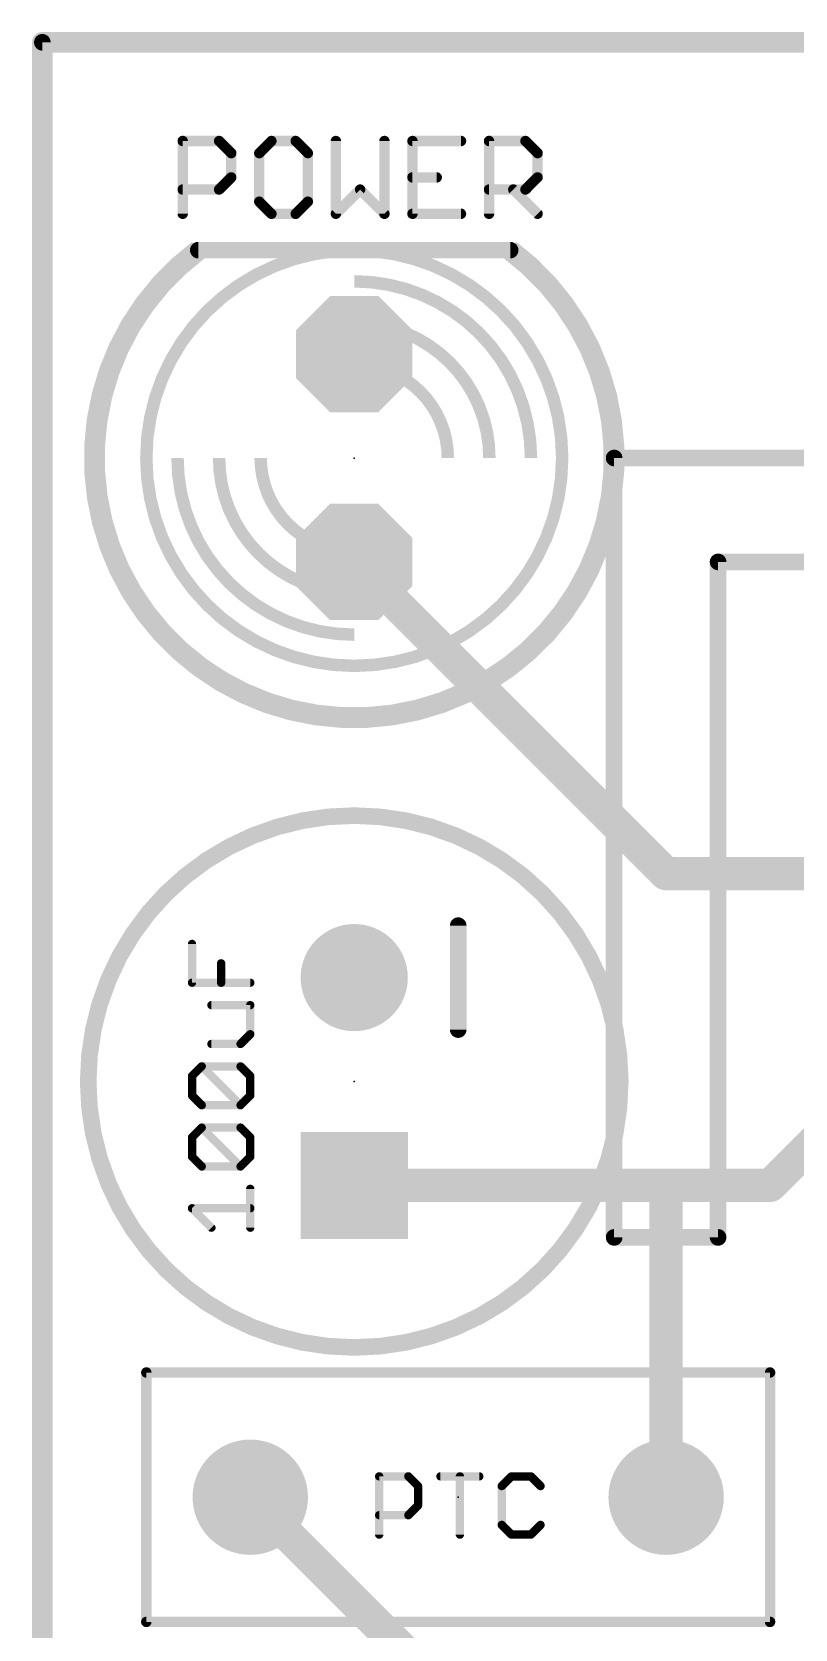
# Model space of a CAD drawing. Extents: x -0.1 to 31.9, y -3 to 31.9.
# Drawn here: x -0.13 to 9.19, y 12.36 to 31.88 of the extents above; entities that cross this region are included whole.
import ezdxf

# ---------------------------------------------------------------- set-up
doc = ezdxf.new("R2010")
doc.units = 0
for name, color, linetype in [('1', 12, 'CONTINUOUS'), ('16', 132, 'CONTINUOUS'), ('17', 110, 'CONTINUOUS'), ('20', 53, 'CONTINUOUS'), ('21', 41, 'CONTINUOUS'), ('23', 53, 'CONTINUOUS'), ('51', 53, 'CONTINUOUS')]:
    doc.layers.add(name, color=color, linetype=linetype)

# ---------------------------------------------------------------- blocks, each defined once
blk = doc.blocks.new('SQUAREP')
blk.add_solid([(-0.5, -0.5), (0.5, -0.5), (-0.5, 0.5), (0.5, 0.5)])
blk = doc.blocks.new('ROUNDP')
at = {"const_width": 0.5}
blk.add_lwpolyline([(0, -0.25, 1), (0, 0.25, 1), (0, -0.25)], format="xyb", dxfattribs=at)
blk = doc.blocks.new('OCTAGONP')
at = {"const_width": 0.5}
blk.add_lwpolyline([(-0.25, -0.1036), (-0.25, 0.1036), (-0.1036, 0.25), (0.1036, 0.25), (0.25, 0.1036), (0.25, -0.1036), (0.1036, -0.25), (-0.1036, -0.25), (-0.25, -0.1036), (-0.25, 0.1036)], dxfattribs=at)

msp = doc.modelspace()

# ---------------------------------------------------------------- linework, layer by layer
at = {"layer": '1', "const_width": 0.4064}
for points in [[(3.81, 25.4), (7.62, 21.59)], [(7.62, 21.59), (10.16, 21.59)], [(8.89, 17.78), (11.43, 20.32)], [(7.62, 17.78), (3.81, 17.78)], [(7.62, 17.78), (8.89, 17.78)], [(7.62, 13.97), (7.62, 17.78)], [(2.54, 13.97), (5.08, 11.43)]]:
    msp.add_lwpolyline(points, dxfattribs=at)
at = {"layer": '1', "const_width": 0.2032}
for points in [[(3.8818, 25.4718, 1), (3.7382, 25.3282)], [(7.62, 21.6916, 1), (7.62, 21.4884)], [(7.5482, 21.5182, 1), (7.6918, 21.6618)], [(3.81, 17.8816, 1), (3.81, 17.6784)], [(7.62, 17.8816, 1), (7.62, 17.6784)], [(7.7216, 17.78, 1), (7.5184, 17.78)], [(7.62, 17.6784, 1), (7.62, 17.8816)], [(8.89, 17.6784, 1), (8.89, 17.8816)], [(8.8182, 17.8518, 1), (8.9618, 17.7082)], [(2.6118, 14.0418, 1), (2.4682, 13.8982)], [(7.5184, 13.97, 1), (7.7216, 13.97)]]:
    msp.add_lwpolyline(points, format="xyb", dxfattribs=at)
at = {"layer": '16', "const_width": 0.254}
for points in [[(0, 31.75), (31.75, 31.75)], [(0, 0), (0, 31.75)]]:
    msp.add_lwpolyline(points, dxfattribs=at)
at = {"layer": '16', "const_width": 0.127}
for points in [[(0, 31.8135, 1), (0, 31.6865)], [(0.0635, 31.75, 1), (-0.0635, 31.75)]]:
    msp.add_lwpolyline(points, format="xyb", dxfattribs=at)
at = {"layer": '20', "const_width": 0.2032}
for points in [[(31.75, 31.75), (0, 31.75)], [(0, 31.75), (0, 0)]]:
    msp.add_lwpolyline(points, dxfattribs=at)
at = {"layer": '20', "const_width": 0.1016}
for points in [[(0, 31.8008, 1), (0, 31.6992)], [(0.0508, 31.75, 1), (-0.0508, 31.75)]]:
    msp.add_lwpolyline(points, format="xyb", dxfattribs=at)
at = {"layer": '21'}
for points, const_width in [([(1.7145, 29.6545), (1.7145, 30.5443)], 0.127), ([(1.7145, 30.5443), (2.1594, 30.5443)], 0.127), ([(2.1594, 30.5443), (2.3077, 30.396)], 0.127), ([(2.3077, 30.396), (2.3077, 30.0994)], 0.127), ([(2.7983, 30.5443), (2.65, 30.396)], 0.127), ([(2.65, 30.396), (2.65, 29.8028)], 0.127), ([(3.0949, 30.5443), (2.7983, 30.5443)], 0.127), ([(3.2432, 30.396), (3.0949, 30.5443)], 0.127), ([(3.2432, 29.8028), (3.2432, 30.396)], 0.127), ([(3.5855, 30.5443), (3.5855, 29.6545)], 0.127), ([(4.1787, 29.6545), (4.1787, 30.5443)], 0.127), ([(5.1142, 30.5443), (4.5211, 30.5443)], 0.127), ([(4.5211, 30.5443), (4.5211, 29.6545)], 0.127), ([(5.4566, 29.6545), (5.4566, 30.5443)], 0.127), ([(5.4566, 30.5443), (5.9015, 30.5443)], 0.127), ([(5.9015, 30.5443), (6.0497, 30.396)], 0.127), ([(6.0497, 30.396), (6.0497, 30.0994)], 0.127), ([(2.3077, 30.0994), (2.1594, 29.9511)], 0.127), ([(4.5211, 30.0994), (4.8176, 30.0994)], 0.127), ([(6.0497, 30.0994), (5.9015, 29.9511)], 0.127), ([(2.1594, 29.9511), (1.7145, 29.9511)], 0.127), ([(2.65, 29.8028), (2.7983, 29.6545)], 0.127), ([(3.0949, 29.6545), (3.2432, 29.8028)], 0.127), ([(3.5855, 29.6545), (3.8821, 29.9511)], 0.127), ([(3.8821, 29.9511), (4.1787, 29.6545)], 0.127), ([(5.9015, 29.9511), (5.4566, 29.9511)], 0.127), ([(5.7532, 29.9511), (6.0497, 29.6545)], 0.127), ([(2.7983, 29.6545), (3.0949, 29.6545)], 0.127), ([(4.5211, 29.6545), (5.1142, 29.6545)], 0.127), ([(5.715, 29.21), (1.905, 29.21)], 0.2032), ([(5.08, 19.685), (5.08, 20.955)], 0.2032), ([(1.8282, 20.2574), (1.8282, 20.7319)], 0.1016), ([(2.1841, 20.2574), (2.1841, 20.4947)], 0.1016), ([(2.54, 20.2574), (1.8282, 20.2574)], 0.1016), ([(2.54, 19.9835), (2.0655, 19.9835)], 0.1016), ([(2.54, 19.6276), (2.54, 19.9835)], 0.1016), ([(2.0655, 19.509), (2.4214, 19.509)], 0.1016), ([(2.4214, 19.509), (2.54, 19.6276)], 0.1016), ([(1.8282, 19.1165), (1.9468, 19.2351)], 0.1016), ([(1.8282, 18.8792), (1.8282, 19.1165)], 0.1016), ([(1.9468, 19.2351), (2.4214, 19.2351)], 0.1016), ([(2.4214, 18.7606), (1.9468, 19.2351)], 0.1016), ([(2.4214, 19.2351), (2.54, 19.1165)], 0.1016), ([(2.54, 19.1165), (2.54, 18.8792)], 0.1016), ([(1.9468, 18.7606), (1.8282, 18.8792)], 0.1016), ([(2.4214, 18.7606), (1.9468, 18.7606)], 0.1016), ([(2.54, 18.8792), (2.4214, 18.7606)], 0.1016), ([(1.8282, 18.368), (1.9468, 18.4867)], 0.1016), ([(1.8282, 18.1308), (1.8282, 18.368)], 0.1016), ([(1.9468, 18.4867), (2.4214, 18.4867)], 0.1016), ([(2.4214, 18.0121), (1.9468, 18.4867)], 0.1016), ([(2.4214, 18.4867), (2.54, 18.368)], 0.1016), ([(2.54, 18.368), (2.54, 18.1308)], 0.1016), ([(1.9468, 18.0121), (1.8282, 18.1308)], 0.1016), ([(2.54, 18.1308), (2.4214, 18.0121)], 0.1016), ([(2.4214, 18.0121), (1.9468, 18.0121)], 0.1016), ([(2.54, 17.2637), (2.54, 17.7383)], 0.1016), ([(2.0655, 17.2637), (1.8282, 17.501)], 0.1016), ([(1.8282, 17.501), (2.54, 17.501)], 0.1016), ([(1.27, 15.494), (8.89, 15.494)], 0.127), ([(1.27, 12.446), (1.27, 15.494)], 0.127), ([(8.89, 15.494), (8.89, 12.446)], 0.127), ([(4.1148, 13.5128), (4.1148, 14.2246)], 0.1016), ([(4.1148, 14.2246), (4.4707, 14.2246)], 0.1016), ([(4.4707, 14.2246), (4.5893, 14.106)], 0.1016), ([(4.8632, 14.2246), (5.3378, 14.2246)], 0.1016), ([(5.1005, 13.5128), (5.1005, 14.2246)], 0.1016), ([(5.7303, 14.2246), (5.6116, 14.106)], 0.1016), ([(5.9675, 14.2246), (5.7303, 14.2246)], 0.1016), ([(6.0862, 14.106), (5.9675, 14.2246)], 0.1016), ([(4.5893, 14.106), (4.5893, 13.8687)], 0.1016), ([(5.6116, 14.106), (5.6116, 13.6314)], 0.1016), ([(4.5893, 13.8687), (4.4707, 13.7501)], 0.1016), ([(4.4707, 13.7501), (4.1148, 13.7501)], 0.1016), ([(5.6116, 13.6314), (5.7303, 13.5128)], 0.1016), ([(5.9675, 13.5128), (6.0862, 13.6314)], 0.1016), ([(5.7303, 13.5128), (5.9675, 13.5128)], 0.1016), ([(8.89, 12.446), (1.27, 12.446)], 0.127)]:
    msp.add_lwpolyline(points, dxfattribs=dict(at, const_width=const_width))
for points, const_width in [([(1.7145, 30.576, 1), (1.7145, 30.5125)], 0.0635), ([(1.7463, 30.5443, 1), (1.6828, 30.5443)], 0.0635), ([(2.1818, 30.5667, 1), (2.1369, 30.5218)], 0.0635), ([(2.1594, 30.5125, 1), (2.1594, 30.576)], 0.0635), ([(2.3394, 30.396, 1), (2.2759, 30.396)], 0.0635), ([(2.2852, 30.3735, 1), (2.3301, 30.4184)], 0.0635), ([(2.6818, 30.396, 1), (2.6183, 30.396)], 0.0635), ([(2.6276, 30.4184, 1), (2.6725, 30.3735)], 0.0635), ([(2.7983, 30.576, 1), (2.7983, 30.5125)], 0.0635), ([(2.8208, 30.5218, 1), (2.7759, 30.5667)], 0.0635), ([(3.1173, 30.5667, 1), (3.0724, 30.5218)], 0.0635), ([(3.0949, 30.5125, 1), (3.0949, 30.576)], 0.0635), ([(3.2749, 30.396, 1), (3.2114, 30.396)], 0.0635), ([(3.2207, 30.3735, 1), (3.2656, 30.4184)], 0.0635), ([(3.6173, 30.5443, 1), (3.5538, 30.5443)], 0.0635), ([(4.2105, 30.5443, 1), (4.147, 30.5443)], 0.0635), ([(4.5528, 30.5443, 1), (4.4893, 30.5443)], 0.0635), ([(4.5211, 30.576, 1), (4.5211, 30.5125)], 0.0635), ([(5.1142, 30.5125, 1), (5.1142, 30.576)], 0.0635), ([(5.4883, 30.5443, 1), (5.4248, 30.5443)], 0.0635), ([(5.4566, 30.576, 1), (5.4566, 30.5125)], 0.0635), ([(5.9239, 30.5667, 1), (5.879, 30.5218)], 0.0635), ([(5.9015, 30.5125, 1), (5.9015, 30.576)], 0.0635), ([(6.0815, 30.396, 1), (6.018, 30.396)], 0.0635), ([(6.0273, 30.3735, 1), (6.0722, 30.4184)], 0.0635), ([(2.2759, 30.0994, 1), (2.3394, 30.0994)], 0.0635), ([(2.3301, 30.0769, 1), (2.2852, 30.1218)], 0.0635), ([(4.5211, 30.1311, 1), (4.5211, 30.0676)], 0.0635), ([(4.8176, 30.0676, 1), (4.8176, 30.1311)], 0.0635), ([(6.018, 30.0994, 1), (6.0815, 30.0994)], 0.0635), ([(6.0722, 30.0769, 1), (6.0273, 30.1218)], 0.0635), ([(1.7145, 29.9828, 1), (1.7145, 29.9193)], 0.0635), ([(2.1369, 29.9735, 1), (2.1818, 29.9286)], 0.0635), ([(2.1594, 29.9193, 1), (2.1594, 29.9828)], 0.0635), ([(2.6725, 29.8252, 1), (2.6276, 29.7803)], 0.0635), ([(3.2656, 29.7803, 1), (3.2207, 29.8252)], 0.0635), ([(3.9046, 29.9735, 1), (3.8597, 29.9286)], 0.0635), ([(3.9046, 29.9286, 1), (3.8597, 29.9735)], 0.0635), ([(5.4566, 29.9828, 1), (5.4566, 29.9193)], 0.0635), ([(5.7756, 29.9735, 1), (5.7307, 29.9286)], 0.0635), ([(5.879, 29.9735, 1), (5.9239, 29.9286)], 0.0635), ([(5.9015, 29.9193, 1), (5.9015, 29.9828)], 0.0635), ([(1.6828, 29.6545, 1), (1.7463, 29.6545)], 0.0635), ([(2.6183, 29.8028, 1), (2.6818, 29.8028)], 0.0635), ([(2.7983, 29.6863, 1), (2.7983, 29.6228)], 0.0635), ([(2.7759, 29.632, 1), (2.8208, 29.677)], 0.0635), ([(3.0724, 29.677, 1), (3.1173, 29.632)], 0.0635), ([(3.0949, 29.6228, 1), (3.0949, 29.6863)], 0.0635), ([(3.2114, 29.8028, 1), (3.2749, 29.8028)], 0.0635), ([(3.5631, 29.677, 1), (3.608, 29.632)], 0.0635), ([(3.5538, 29.6545, 1), (3.6173, 29.6545)], 0.0635), ([(4.147, 29.6545, 1), (4.2105, 29.6545)], 0.0635), ([(4.1563, 29.632, 1), (4.2012, 29.677)], 0.0635), ([(4.5211, 29.6863, 1), (4.5211, 29.6228)], 0.0635), ([(4.4893, 29.6545, 1), (4.5528, 29.6545)], 0.0635), ([(5.1142, 29.6228, 1), (5.1142, 29.6863)], 0.0635), ([(5.4248, 29.6545, 1), (5.4883, 29.6545)], 0.0635), ([(6.0273, 29.632, 1), (6.0722, 29.677)], 0.0635), ([(1.905, 29.21, 3), (5.715, 29.21)], 0.254), ([(3.81, 24.13, 1), (3.81, 29.21, 1), (3.81, 24.13)], 0.1524), ([(1.905, 29.2608, 1), (1.905, 29.1592)], 0.1016), ([(5.715, 29.1592, 1), (5.715, 29.2608)], 0.1016), ([(3.81, 15.8, 1), (3.81, 22.3, 1), (3.81, 15.8)], 0.2032), ([(5.1308, 20.955, 1), (5.0292, 20.955)], 0.1016), ([(1.8536, 20.7319, 1), (1.8028, 20.7319)], 0.0508), ([(2.2095, 20.4947, 1), (2.1587, 20.4947)], 0.0508), ([(1.8282, 20.2828, 1), (1.8282, 20.232)], 0.0508), ([(2.54, 20.232, 1), (2.54, 20.2828)], 0.0508), ([(1.8028, 20.2574, 1), (1.8536, 20.2574)], 0.0508), ([(2.1587, 20.2574, 1), (2.2095, 20.2574)], 0.0508), ([(2.0655, 20.0089, 1), (2.0655, 19.9581)], 0.0508), ([(2.5654, 19.9835, 1), (2.5146, 19.9835)], 0.0508), ([(2.54, 19.9581, 1), (2.54, 20.0089)], 0.0508), ([(5.0292, 19.685, 1), (5.1308, 19.685)], 0.1016), ([(2.0655, 19.5344, 1), (2.0655, 19.4836)], 0.0508), ([(2.4034, 19.5269, 1), (2.4393, 19.491)], 0.0508), ([(2.4214, 19.4836, 1), (2.4214, 19.5344)], 0.0508), ([(2.5146, 19.6276, 1), (2.5654, 19.6276)], 0.0508), ([(2.558, 19.6096, 1), (2.522, 19.6456)], 0.0508), ([(1.8536, 19.1165, 1), (1.8028, 19.1165)], 0.0508), ([(1.8102, 19.1344, 1), (1.8462, 19.0985)], 0.0508), ([(1.9468, 19.2605, 1), (1.9468, 19.2097)], 0.0508), ([(1.9648, 19.2531, 1), (1.9289, 19.2171)], 0.0508), ([(1.9648, 19.2171, 1), (1.9289, 19.2531)], 0.0508), ([(2.4393, 19.2531, 1), (2.4034, 19.2171)], 0.0508), ([(2.4214, 19.2097, 1), (2.4214, 19.2605)], 0.0508), ([(2.5654, 19.1165, 1), (2.5146, 19.1165)], 0.0508), ([(2.522, 19.0985, 1), (2.558, 19.1344)], 0.0508), ([(1.8462, 18.8971, 1), (1.8102, 18.8612)], 0.0508), ([(1.8028, 18.8792, 1), (1.8536, 18.8792)], 0.0508), ([(1.9468, 18.786, 1), (1.9468, 18.7352)], 0.0508), ([(1.9289, 18.7426, 1), (1.9648, 18.7785)], 0.0508), ([(2.4034, 18.7785, 1), (2.4393, 18.7426)], 0.0508), ([(2.4034, 18.7426, 1), (2.4393, 18.7785)], 0.0508), ([(2.4214, 18.7352, 1), (2.4214, 18.786)], 0.0508), ([(2.5146, 18.8792, 1), (2.5654, 18.8792)], 0.0508), ([(2.558, 18.8612, 1), (2.522, 18.8971)], 0.0508), ([(1.8536, 18.368, 1), (1.8028, 18.368)], 0.0508), ([(1.8102, 18.386, 1), (1.8462, 18.3501)], 0.0508), ([(1.9468, 18.5121, 1), (1.9468, 18.4613)], 0.0508), ([(1.9648, 18.5046, 1), (1.9289, 18.4687)], 0.0508), ([(1.9648, 18.4687, 1), (1.9289, 18.5046)], 0.0508), ([(2.4393, 18.5046, 1), (2.4034, 18.4687)], 0.0508), ([(2.4214, 18.4613, 1), (2.4214, 18.5121)], 0.0508), ([(2.5654, 18.368, 1), (2.5146, 18.368)], 0.0508), ([(2.522, 18.3501, 1), (2.558, 18.386)], 0.0508), ([(1.8462, 18.1487, 1), (1.8102, 18.1128)], 0.0508), ([(1.8028, 18.1308, 1), (1.8536, 18.1308)], 0.0508), ([(2.5146, 18.1308, 1), (2.5654, 18.1308)], 0.0508), ([(2.558, 18.1128, 1), (2.522, 18.1487)], 0.0508), ([(1.9468, 18.0375, 1), (1.9468, 17.9867)], 0.0508), ([(1.9289, 17.9942, 1), (1.9648, 18.0301)], 0.0508), ([(2.4034, 18.0301, 1), (2.4393, 17.9942)], 0.0508), ([(2.4034, 17.9942, 1), (2.4393, 18.0301)], 0.0508), ([(2.4214, 17.9867, 1), (2.4214, 18.0375)], 0.0508), ([(2.5654, 17.7383, 1), (2.5146, 17.7383)], 0.0508), ([(1.8462, 17.519, 1), (1.8102, 17.483)], 0.0508), ([(1.8282, 17.5264, 1), (1.8282, 17.4756)], 0.0508), ([(2.54, 17.4756, 1), (2.54, 17.5264)], 0.0508), ([(2.0475, 17.2458, 1), (2.0834, 17.2817)], 0.0508), ([(2.5146, 17.2637, 1), (2.5654, 17.2637)], 0.0508), ([(1.27, 15.5258, 1), (1.27, 15.4623)], 0.0635), ([(1.3017, 15.494, 1), (1.2383, 15.494)], 0.0635), ([(8.9218, 15.494, 1), (8.8582, 15.494)], 0.0635), ([(8.89, 15.4623, 1), (8.89, 15.5258)], 0.0635), ([(4.1402, 14.2246, 1), (4.0894, 14.2246)], 0.0508), ([(4.1148, 14.25, 1), (4.1148, 14.1992)], 0.0508), ([(4.4887, 14.2426, 1), (4.4527, 14.2066)], 0.0508), ([(4.4707, 14.1992, 1), (4.4707, 14.25)], 0.0508), ([(4.8632, 14.25, 1), (4.8632, 14.1992)], 0.0508), ([(5.1259, 14.2246, 1), (5.0751, 14.2246)], 0.0508), ([(5.3378, 14.1992, 1), (5.3378, 14.25)], 0.0508), ([(5.7303, 14.25, 1), (5.7303, 14.1992)], 0.0508), ([(5.7482, 14.2066, 1), (5.7123, 14.2426)], 0.0508), ([(5.9855, 14.2426, 1), (5.9496, 14.2066)], 0.0508), ([(5.9675, 14.1992, 1), (5.9675, 14.25)], 0.0508), ([(4.6147, 14.106, 1), (4.5639, 14.106)], 0.0508), ([(4.5714, 14.088, 1), (4.6073, 14.1239)], 0.0508), ([(5.637, 14.106, 1), (5.5862, 14.106)], 0.0508), ([(5.5937, 14.1239, 1), (5.6296, 14.088)], 0.0508), ([(6.0682, 14.088, 1), (6.1041, 14.1239)], 0.0508), ([(4.5639, 13.8687, 1), (4.6147, 13.8687)], 0.0508), ([(4.6073, 13.8507, 1), (4.5714, 13.8867)], 0.0508), ([(4.1148, 13.7755, 1), (4.1148, 13.7247)], 0.0508), ([(4.4527, 13.768, 1), (4.4887, 13.7321)], 0.0508), ([(4.4707, 13.7247, 1), (4.4707, 13.7755)], 0.0508), ([(5.6296, 13.6494, 1), (5.5937, 13.6135)], 0.0508), ([(6.1041, 13.6135, 1), (6.0682, 13.6494)], 0.0508), ([(4.0894, 13.5128, 1), (4.1402, 13.5128)], 0.0508), ([(5.0751, 13.5128, 1), (5.1259, 13.5128)], 0.0508), ([(5.5862, 13.6314, 1), (5.637, 13.6314)], 0.0508), ([(5.7303, 13.5382, 1), (5.7303, 13.4874)], 0.0508), ([(5.7123, 13.4948, 1), (5.7482, 13.5308)], 0.0508), ([(5.9496, 13.5308, 1), (5.9855, 13.4948)], 0.0508), ([(5.9675, 13.4874, 1), (5.9675, 13.5382)], 0.0508), ([(1.27, 12.4778, 1), (1.27, 12.4142)], 0.0635), ([(8.89, 12.4142, 1), (8.89, 12.4778)], 0.0635), ([(1.2383, 12.446, 1), (1.3017, 12.446)], 0.0635), ([(8.8582, 12.446, 1), (8.9218, 12.446)], 0.0635)]:
    msp.add_lwpolyline(points, format="xyb", dxfattribs=dict(at, const_width=const_width))
at = {"layer": '23'}
for p in [(3.81, 26.67), (3.81, 19.05), (5.08, 13.97)]:
    msp.add_point(p, dxfattribs=at)
at = {"layer": '51'}
for points, const_width in [([(5.969, 26.67, 0.4142), (3.81, 28.829)], 0.1524), ([(5.461, 26.67, 0.4142), (3.81, 28.321)], 0.1524), ([(4.953, 26.67, 0.4142), (3.81, 27.813)], 0.1524), ([(1.651, 26.67, 0.4142), (3.81, 24.511)], 0.1524), ([(2.159, 26.67, 0.4142), (3.81, 25.019)], 0.1524), ([(2.667, 26.67, 0.4142), (3.81, 25.527)], 0.1524), ([(6.985, 26.7208, 1), (6.985, 26.6192)], 0.1016), ([(7.0358, 26.67, 1), (6.9342, 26.67)], 0.1016), ([(8.3058, 25.4, 1), (8.2042, 25.4)], 0.1016), ([(8.255, 25.4508, 1), (8.255, 25.3492)], 0.1016), ([(6.985, 17.1958, 1), (6.985, 17.0942)], 0.1016), ([(6.9342, 17.145, 1), (7.0358, 17.145)], 0.1016), ([(8.2042, 17.145, 1), (8.3058, 17.145)], 0.1016), ([(8.255, 17.0942, 1), (8.255, 17.1958)], 0.1016)]:
    msp.add_lwpolyline(points, format="xyb", dxfattribs=dict(at, const_width=const_width))
at = {"layer": '51', "const_width": 0.2032}
for points in [[(26.035, 26.67), (6.985, 26.67)], [(6.985, 26.67), (6.985, 17.145)], [(8.255, 17.145), (8.255, 25.4)], [(8.255, 25.4), (11.43, 25.4)], [(6.985, 17.145), (8.255, 17.145)]]:
    msp.add_lwpolyline(points, dxfattribs=at)

# ---------------------------------------------------------------- block references
at = {"layer": '17'}
for name, p, xscale, yscale, rotation in [('OCTAGONP', (3.81, 27.94), 1.4224, 1.4224, 90), ('OCTAGONP', (3.81, 27.94), 1.4224, 1.4224, 90), ('OCTAGONP', (3.81, 25.4), 1.4224, 1.4224, 90), ('OCTAGONP', (3.81, 25.4), 1.4224, 1.4224, 90), ('ROUNDP', (3.81, 20.32), 1.3096, 1.3096, 270), ('ROUNDP', (3.81, 20.32), 1.3096, 1.3096, 270), ('SQUAREP', (3.81, 17.78), 1.3096, 1.3096, 270), ('SQUAREP', (3.81, 17.78), 1.3096, 1.3096, 270)]:
    msp.add_blockref(name, p, dxfattribs=dict(at, xscale=xscale, yscale=yscale, rotation=rotation))
at = {"layer": '17', "xscale": 1.4096, "yscale": 1.4096}
for p in [(2.54, 13.97), (2.54, 13.97), (7.62, 13.97), (7.62, 13.97)]:
    msp.add_blockref('ROUNDP', p, dxfattribs=at)

doc.saveas('drawing.dxf')
